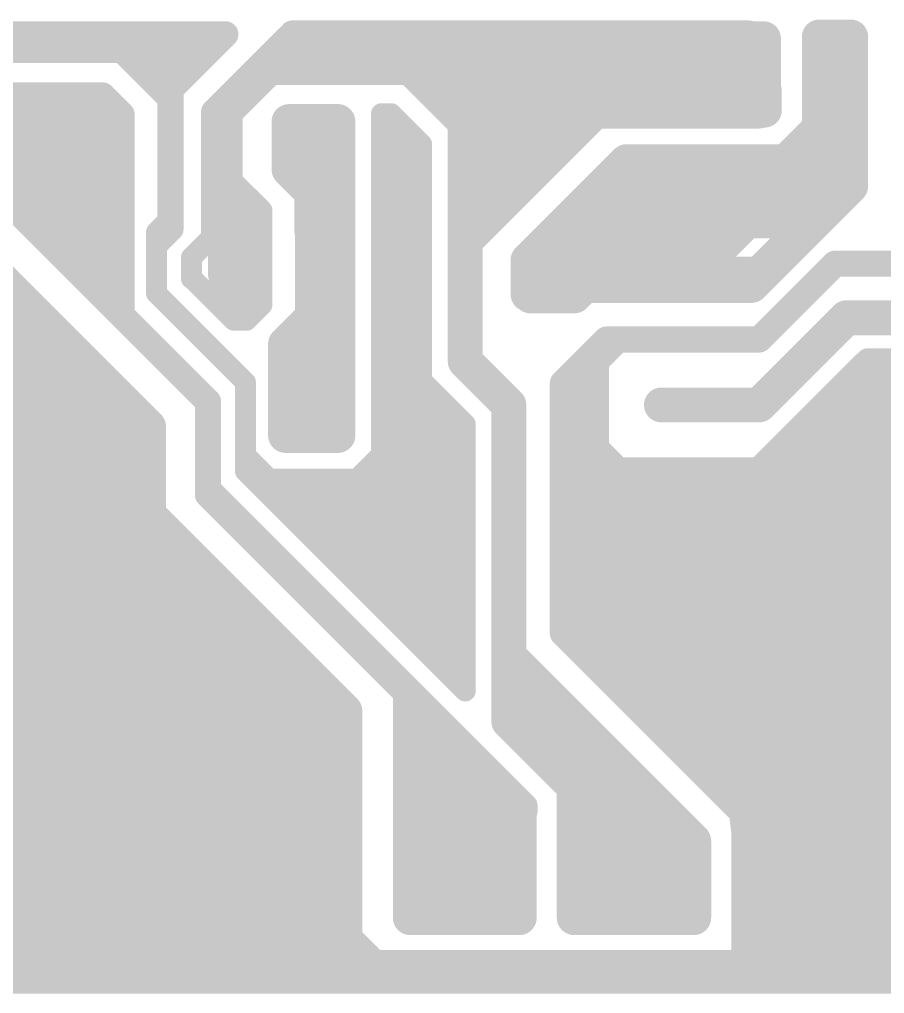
# Model space of a CAD drawing. Extents: x 13 to 23.9, y 0.2 to 11.6.
# Drawn here: x 17.606 to 18.598, y 0.237 to 1.354 of the extents above; entities that cross this region are included whole.
import ezdxf

# ---------------------------------------------------------------- set-up
doc = ezdxf.new("R2010")
doc.units = 0
doc.header["$MEASUREMENT"] = 0
doc.layers.add('BOTTOM', color=250, linetype='Continuous')
doc.layers.get('0').off()

# ---------------------------------------------------------------- blocks, each defined once
blk = doc.blocks.new('POLY_S7_L2_47679')
at = {"layer": 'BOTTOM'}
for points in [[(21.512, 20.85), (21.237, 20.262), (21.2, 20.887)], [(21.662, 20.725), (21.237, 20.262), (21.512, 20.85)], [(21.662, 20.612), (21.237, 20.262), (21.662, 20.725)], [(21.762, 20.5), (21.237, 20.262), (21.662, 20.612)], [(21.687, 20.262), (21.237, 20.262), (21.762, 20.5)]]:
    blk.add_solid(points, dxfattribs=at)
blk = doc.blocks.new('POLY_S7_L2_47662')
at = {"layer": 'BOTTOM'}
for points in [[(21.478, 21.096), (21.632, 20.869), (21.451, 21.072)], [(21.61, 21.096), (21.632, 20.869), (21.478, 21.096)], [(21.629, 21.074), (21.632, 20.869), (21.61, 21.096)], [(21.451, 21.072), (21.632, 20.869), (21.461, 21.015)], [(21.461, 21.015), (21.632, 20.869), (21.61, 20.861)]]:
    blk.add_solid(points, dxfattribs=at)
blk = doc.blocks.new('POLY_S5_L2_47661')
at = {"layer": 'BOTTOM'}
for points in [[(21.41, 21.11), (21.41, 20.996), (21.045, 21.112)], [(21.045, 21.112), (21.41, 20.996), (21.361, 20.78)], [(21.361, 20.78), (21.41, 20.996), (21.602, 20.791)]]:
    blk.add_solid(points, dxfattribs=at)
blk = doc.blocks.new('UNIT_DISC')
at = {"linetype": 'Continuous', "const_width": 0.5}
blk.add_lwpolyline([(0.25, 0, 1), (-0.25, 0, 1)], format="xyb", close=True, dxfattribs=at)
blk = doc.blocks.new('POLY_S7_L2_47668')
at = {"layer": 'BOTTOM'}
for points in [[(21.27, 20.341), (21.295, 20.297), (20.981, 20.357)], [(20.981, 20.357), (21.295, 20.297), (21.013, 20.089)], [(21.727, 20.087), (21.295, 20.297), (21.689, 20.322)], [(21.013, 20.089), (21.295, 20.297), (21.727, 20.087)]]:
    blk.add_solid(points, dxfattribs=at)
blk = doc.blocks.new('POLY_S11_L2_47675')
at = {"layer": 'BOTTOM'}
for points in [[(22.175, 20.8), (22.175, 20.688), (22.137, 20.763)], [(22.837, 20.088), (22.325, 20.288), (22.85, 20.788)], [(22.85, 20.788), (22.325, 20.288), (22.35, 20.663)], [(22.487, 20.788), (22.85, 20.788), (22.35, 20.663)], [(22.137, 20.763), (22.175, 20.688), (22.137, 20.475)], [(22.137, 20.475), (22.175, 20.688), (22.325, 20.288)], [(22.2, 20.663), (22.325, 20.288), (22.175, 20.688)], [(22.35, 20.663), (22.325, 20.288), (22.2, 20.663)], [(22.35, 20.088), (22.325, 20.288), (22.837, 20.088)]]:
    blk.add_solid(points, dxfattribs=at)
blk = doc.blocks.new('SHAPE_EL_1400_1400_0_0_0_0')
at = {"xscale": 0.14, "yscale": 0.14, "zscale": 0.14}
blk.add_blockref('UNIT_DISC', (0, 0), dxfattribs=at)
blk = doc.blocks.new('P_EX140Y140D18A')
at = {"layer": 'BOTTOM'}
blk.add_blockref('SHAPE_EL_1400_1400_0_0_0_0', (0, 0), dxfattribs=at)
blk = doc.blocks.new('JK1')
for p in [(22.487, 20.687), (23.137, 20.687), (22.487, 20.437), (23.137, 20.437), (22.487, 20.187), (23.137, 20.187)]:
    blk.add_blockref('P_EX140Y140D18A', p)
blk = doc.blocks.new('POLY_S9_L2_47663')
at = {"layer": 'BOTTOM'}
for points in [[(21.937, 21.074), (21.978, 20.766), (21.927, 21.064)], [(21.975, 21.037), (21.978, 20.766), (21.937, 21.074)], [(21.927, 21.064), (21.978, 20.766), (21.932, 20.688)], [(21.978, 20.766), (22.024, 20.415), (21.932, 20.688)], [(22.024, 20.72), (22.024, 20.415), (21.978, 20.766)], [(21.932, 20.688), (22.024, 20.415), (21.91, 20.658)], [(21.783, 20.653), (21.91, 20.658), (22.024, 20.415)]]:
    blk.add_solid(points, dxfattribs=at)
blk = doc.blocks.new('POLY_S6_L2_47666')
at = {"layer": 'BOTTOM'}
for points in [[(22.079, 20.422), (22.303, 20.154), (22.076, 20.384)], [(22.287, 20.249), (22.303, 20.154), (22.079, 20.422)], [(22.076, 20.384), (22.303, 20.154), (22.155, 20.297)], [(22.155, 20.297), (22.303, 20.154), (22.163, 20.146)]]:
    blk.add_solid(points, dxfattribs=at)
blk = doc.blocks.new('POLY_S4_L2_47667')
at = {"layer": 'BOTTOM'}
blk.add_solid([(22.103, 20.162), (22.103, 20.279), (21.968, 20.151), (21.968, 20.381)], dxfattribs=at)
blk = doc.blocks.new('POLY_S6_L2_47669')
at = {"layer": 'BOTTOM'}
for points in [[(21.895, 20.36), (21.679, 20.092), (21.711, 20.543)], [(21.711, 20.543), (21.679, 20.092), (21.687, 20.543)], [(21.898, 20.138), (21.679, 20.092), (21.895, 20.36)], [(21.925, 20.087), (21.679, 20.092), (21.898, 20.138)]]:
    blk.add_solid(points, dxfattribs=at)

msp = doc.modelspace()

# ---------------------------------------------------------------- linework, layer by layer
at = {"layer": 'BOTTOM', "linetype": 'Continuous'}
for points, const_width in [([(17.5172, 1.3374), (17.6792, 1.3374)], 0.03), ([(17.6422, 1.3374), (17.8422, 1.3374)], 0.03), ([(17.7792, 1.2744), (17.8422, 1.3374)], 0.03), ([(17.9192, 1.3384), (18.3812, 1.3384)], 0.03), ([(18.2832, 1.3034), (18.3132, 1.3334)], 0.04), ([(18.3132, 1.3334), (18.4412, 1.3334)], 0.04), ([(18.3842, 1.3134), (18.4032, 1.3324)], 0.04), ([(18.4032, 1.3324), (18.4592, 1.3324)], 0.04), ([(18.4592, 1.2554), (18.4592, 1.3324)], 0.04), ([(18.5232, 1.3344), (18.5592, 1.3344)], 0.04), ([(18.5232, 1.2294), (18.5232, 1.3344)], 0.04), ([(18.5342, 1.3344), (18.5592, 1.3344)], 0.04), ([(18.5592, 1.1864), (18.5592, 1.3344)], 0.04), ([(17.5302, 1.3244), (17.7542, 1.3244)], 0.04), ([(17.7042, 1.3364), (17.7792, 1.2614)], 0.026), ([(17.8292, 1.2484), (17.9152, 1.3344)], 0.03), ([(17.8372, 1.2564), (17.9152, 1.3344)], 0.03), ([(17.9152, 1.3344), (18.4272, 1.3344)], 0.03), ([(18.3932, 1.3124), (18.4122, 1.3314)], 0.04), ([(17.9312, 1.3184), (18.3722, 1.3184)], 0.03), ([(18.3162, 1.2994), (18.3292, 1.3124)], 0.04), ([(18.3292, 1.3124), (18.4422, 1.3124)], 0.04), ([(18.3792, 1.3124), (18.4412, 1.3124)], 0.04), ([(18.5412, 1.2114), (18.5412, 1.3114)], 0.05), ([(18.5412, 1.2114), (18.5412, 1.3114)], 0.05), ([(17.7542, 1.3124), (17.8042, 1.3124)], 0.03), ([(17.7672, 1.3124), (17.8042, 1.3124)], 0.03), ([(17.7672, 1.3124), (17.7792, 1.3004)], 0.03), ([(17.8262, 1.2484), (17.8852, 1.3074)], 0.024), ([(17.8422, 1.2494), (17.8922, 1.2994)], 0.04), ([(17.8922, 1.2994), (18.3162, 1.2994)], 0.04), ([(17.8852, 1.3074), (17.9462, 1.3074)], 0.024), ([(17.9922, 1.2994), (18.1542, 1.2994)], 0.04), ([(18.0542, 1.2994), (18.0922, 1.2994)], 0.04), ([(18.0542, 1.2994), (18.1172, 1.2364)], 0.04), ([(18.0922, 1.2994), (18.1542, 1.2374)], 0.04), ([(18.1542, 1.2994), (18.2042, 1.2494)], 0.04), ([(18.1792, 1.2994), (18.2302, 1.2994)], 0.04), ([(18.2292, 1.2994), (18.2412, 1.2874)], 0.04), ([(18.2302, 1.2994), (18.2422, 1.2874)], 0.04), ([(18.2912, 1.3114), (18.4412, 1.3114)], 0.022), ([(18.3882, 1.3084), (18.4412, 1.2554)], 0.04), ([(17.7792, 1.2744), (17.7792, 1.3004)], 0.03), ([(18.1172, 1.1004), (18.3042, 1.2874)], 0.04), ([(18.2412, 1.2874), (18.2422, 1.2874)], 0.04), ([(18.2422, 1.2874), (18.4542, 1.2874)], 0.04), ([(18.3132, 1.2914), (18.3352, 1.2694)], 0.04), ([(17.7792, 1.1244), (17.7792, 1.2744)], 0.03), ([(18.1422, 1.2744), (18.1922, 1.2244)], 0.04), ([(18.1422, 1.2364), (18.1422, 1.2744)], 0.04), ([(18.2042, 1.2744), (18.3792, 1.2744)], 0.04), ([(18.4602, 1.2504), (18.4602, 1.2724)], 0.04), ([(17.5662, 1.2674), (17.7012, 1.2674)], 0.03), ([(17.7012, 1.2674), (17.7232, 1.2454)], 0.03), ([(17.7792, 1.2364), (17.7792, 1.2614)], 0.026), ([(18.4412, 1.2554), (18.4592, 1.2554)], 0.04), ([(17.8292, 1.2234), (17.8292, 1.2484)], 0.03), ([(17.8372, 1.2164), (17.8372, 1.2564)], 0.03), ([(17.8422, 1.0624), (17.8422, 1.2494)], 0.04), ([(18.2042, 1.2494), (18.4542, 1.2494)], 0.04), ([(18.3792, 1.2524), (18.4482, 1.2524)], 0.04), ([(18.3822, 1.2504), (18.4602, 1.2504)], 0.04), ([(17.7232, 1.0154), (17.7232, 1.2454)], 0.03), ([(17.8262, 1.1044), (17.8262, 1.2484)], 0.024), ([(17.9152, 1.1824), (17.9152, 1.2374)], 0.04), ([(17.9152, 1.2374), (17.9642, 1.2374)], 0.04), ([(17.9162, 1.2374), (17.9662, 1.2374)], 0.04), ([(17.9372, 1.2374), (17.9712, 1.2374)], 0.04), ([(17.9712, 0.8774), (17.9712, 1.2374)], 0.04), ([(18.0212, 0.8554), (18.0212, 1.2464)], 0.024), ([(18.0212, 1.2464), (18.0322, 1.2464)], 0.024), ([(18.0322, 1.2464), (18.0672, 1.2114)], 0.024), ([(18.1172, 1.0374), (18.1172, 1.2364)], 0.04), ([(18.1422, 1.2364), (18.1792, 1.1994)], 0.04), ([(18.1542, 1.1494), (18.1542, 1.2374)], 0.04), ([(18.5412, 1.1744), (18.5412, 1.2364)], 0.05), ([(18.1542, 1.1494), (18.2292, 1.2244)], 0.04), ([(18.1922, 1.2124), (18.1922, 1.2244)], 0.04), ([(18.1922, 1.2124), (18.2042, 1.2244)], 0.04), ([(18.2042, 1.2244), (18.2292, 1.2244)], 0.04), ([(18.4912, 1.1974), (18.5232, 1.2294)], 0.04), ([(17.9412, 1.1124), (17.9412, 1.2124)], 0.04), ([(17.9422, 0.9124), (17.9422, 1.2124)], 0.04), ([(18.4912, 1.1614), (18.5412, 1.2114)], 0.05), ([(18.5162, 1.1864), (18.5412, 1.2114)], 0.05), ([(18.5592, 1.1774), (18.5592, 1.2114)], 0.04), ([(18.0672, 0.9404), (18.0672, 1.2114)], 0.024), ([(18.4782, 1.1494), (18.5282, 1.1994)], 0.04), ([(18.1892, 1.0784), (18.3022, 1.1914)], 0.04), ([(18.1922, 1.0744), (18.3052, 1.1874)], 0.04), ([(18.3022, 1.1914), (18.5052, 1.1914)], 0.04), ([(18.3052, 1.1874), (18.4542, 1.1874)], 0.04), ([(18.3072, 1.0914), (18.4062, 1.1904)], 0.04), ([(18.4062, 1.1904), (18.4672, 1.1904)], 0.04), ([(18.4162, 1.1894), (18.5082, 1.1894)], 0.04), ([(18.5212, 1.1484), (18.5592, 1.1864)], 0.04), ([(18.5592, 1.1634), (18.5592, 1.1924)], 0.04), ([(17.5512, 1.1874), (17.8032, 0.9354)], 0.03), ([(17.9152, 1.1824), (17.9442, 1.1534)], 0.04), ([(18.4272, 1.1834), (18.4892, 1.1834)], 0.04), ([(18.5032, 1.1364), (18.5412, 1.1744)], 0.05), ([(17.4672, 1.1744), (17.7542, 0.8874)], 0.04), ([(17.7822, 1.1134), (17.7822, 1.1764)], 0.024), ([(17.8422, 1.1774), (17.8842, 1.1354)], 0.024), ([(18.2252, 1.0564), (18.3402, 1.1714)], 0.04), ([(18.2452, 1.1044), (18.3122, 1.1714)], 0.03), ([(17.8442, 1.1554), (17.8442, 1.1604)], 0.04), ([(17.8442, 1.1554), (17.8762, 1.1234)], 0.04), ([(18.3352, 1.0724), (18.4242, 1.1614)], 0.04), ([(18.4452, 1.0494), (18.5592, 1.1634)], 0.04), ([(18.4542, 1.0624), (18.5542, 1.1624)], 0.04), ([(18.3412, 1.0624), (18.4282, 1.1494)], 0.04), ([(18.4282, 1.1494), (18.4782, 1.1494)], 0.04), ([(18.4432, 1.1344), (18.4762, 1.1344)], 0.04), ([(17.7632, 1.1104), (17.7812, 1.1284)], 0.024), ([(17.7802, 1.1134), (17.7802, 1.1364)], 0.024), ([(17.8762, 1.0354), (17.8762, 1.1234)], 0.04), ([(17.8842, 1.0274), (17.8842, 1.1354)], 0.024), ([(18.3992, 1.0824), (18.4402, 1.1234)], 0.04), ([(18.4402, 1.1234), (18.4682, 1.1234)], 0.04), ([(18.2772, 1.0684), (18.2772, 1.1144)], 0.04), ([(17.7632, 1.0964), (17.7802, 1.1134)], 0.024), ([(17.7632, 1.0944), (17.7822, 1.1134)], 0.024), ([(17.7632, 1.0724), (17.7632, 1.1104)], 0.024), ([(18.1172, 0.9624), (18.1172, 1.1004)], 0.04), ([(18.2452, 1.0724), (18.2452, 1.1044)], 0.03), ([(17.7632, 1.0404), (17.7632, 1.0964)], 0.024), ([(17.8032, 1.0814), (17.8262, 1.1044)], 0.024), ([(17.8472, 1.0374), (17.8472, 1.0844)], 0.04), ([(18.1892, 1.0394), (18.1892, 1.0784)], 0.04), ([(17.8032, 1.0574), (17.8032, 1.0814)], 0.024), ([(17.8032, 1.0584), (17.8032, 1.0784)], 0.024), ([(18.1922, 1.0374), (18.1922, 1.0744)], 0.04), ([(18.4542, 0.9874), (18.5412, 1.0744)], 0.03), ([(18.5412, 1.0744), (18.7672, 1.0744)], 0.03), ([(18.2082, 1.0564), (18.2252, 1.0564)], 0.04), ([(18.2162, 1.0624), (18.3662, 1.0624)], 0.04), ([(18.2422, 1.0624), (18.4542, 1.0624)], 0.04), ([(17.8032, 1.0584), (17.8522, 1.0094)], 0.024), ([(18.2422, 1.0374), (18.2542, 1.0494)], 0.04), ([(18.2542, 1.0494), (18.4452, 1.0494)], 0.04), ([(17.7632, 1.0404), (17.8652, 0.9384)], 0.024), ([(17.8602, 1.0194), (17.8602, 1.0454)], 0.024), ([(18.1922, 1.0374), (18.2422, 1.0374)], 0.04), ([(17.8662, 1.0094), (17.8842, 1.0274)], 0.024), ([(17.9112, 0.9824), (17.9492, 1.0204)], 0.04), ([(17.7232, 1.0154), (17.8222, 0.9164)], 0.03), ([(18.4542, 0.9124), (18.5542, 1.0124)], 0.04), ([(18.5542, 1.0124), (19.0922, 1.0124)], 0.04), ([(17.8522, 1.0094), (17.8662, 1.0094)], 0.024), ([(17.9112, 0.9814), (17.9112, 0.9824)], 0.04), ([(17.9112, 0.8774), (17.9112, 0.9814)], 0.04), ([(18.2292, 0.9374), (18.2792, 0.9874)], 0.03), ([(18.2672, 0.9624), (18.2922, 0.9874)], 0.03), ([(18.2792, 0.9874), (18.3172, 0.9874)], 0.03), ([(18.2922, 0.9874), (18.4542, 0.9874)], 0.03), ([(18.1172, 0.9624), (18.1672, 0.9124)], 0.04), ([(18.2672, 0.8624), (18.2672, 0.9624)], 0.03), ([(18.4542, 0.8374), (18.5792, 0.9624)], 0.03), ([(18.5792, 0.9624), (19.1792, 0.9624)], 0.03), ([(17.8652, 0.8364), (17.8652, 0.9384)], 0.024), ([(18.0672, 0.9404), (18.1172, 0.8904)], 0.024), ([(18.2292, 0.8874), (18.2292, 0.9374)], 0.03), ([(17.8222, 0.8094), (17.8222, 0.9164)], 0.03), ([(18.1672, 0.5624), (18.1672, 0.9124)], 0.04), ([(18.3422, 0.9124), (18.4542, 0.9124)], 0.04), ([(18.5042, 0.8244), (18.5922, 0.9124)], 0.03), ([(18.5922, 0.9124), (18.6672, 0.9124)], 0.03), ([(17.7542, 0.7864), (17.7542, 0.8874)], 0.04), ([(17.9112, 0.8774), (17.9712, 0.8774)], 0.04), ([(18.1172, 0.5844), (18.1172, 0.8904)], 0.024), ([(18.2292, 0.6504), (18.2292, 0.8874)], 0.03), ([(18.2672, 0.8624), (18.2922, 0.8374)], 0.03), ([(17.8672, 0.8524), (17.8922, 0.8274)], 0.024), ([(17.9932, 0.8274), (18.0212, 0.8554)], 0.024), ([(18.2922, 0.8374), (18.4542, 0.8374)], 0.03), ([(17.8652, 0.8364), (18.1172, 0.5844)], 0.024), ([(17.8922, 0.8274), (17.9932, 0.8274)], 0.024), ([(18.4422, 0.8244), (18.5422, 0.7244)], 0.03), ([(18.5042, 0.8244), (18.5542, 0.7744)], 0.03), ([(17.8222, 0.8154), (18.1852, 0.4524)], 0.03), ([(17.8222, 0.8094), (18.1852, 0.4464)], 0.03), ([(18.1672, 0.5494), (18.1672, 0.7994)], 0.04), ([(17.7542, 0.7864), (17.9792, 0.5614)], 0.04), ([(17.5172, 0.7244), (17.7542, 0.7244)], 0.03), ([(17.7542, 0.7244), (17.7792, 0.7244)], 0.03), ([(17.7542, 0.7244), (17.7922, 0.7244)], 0.03), ([(17.7582, 0.7244), (17.7832, 0.6994)], 0.03), ([(17.7792, 0.4994), (17.7792, 0.7244)], 0.03), ([(18.5422, 0.7244), (19.3042, 0.7244)], 0.03), ([(18.4422, 0.2744), (18.4422, 0.7124)], 0.04), ([(18.2292, 0.6504), (18.4422, 0.4374)], 0.03), ([(18.1672, 0.6244), (18.3792, 0.4124)], 0.04), ([(18.1672, 0.6124), (18.3792, 0.4004)], 0.03), ([(18.0542, 0.3244), (18.0542, 0.5744)], 0.04), ([(17.9792, 0.2994), (17.9792, 0.5614)], 0.04), ([(18.1672, 0.5624), (18.3172, 0.4124)], 0.04), ([(18.1672, 0.5494), (18.2422, 0.4744)], 0.04), ([(17.7542, 0.4744), (17.7792, 0.4994)], 0.03), ([(18.2422, 0.3244), (18.2422, 0.4744)], 0.04), ([(17.4672, 0.4744), (17.7542, 0.4744)], 0.03), ([(18.1792, 0.3624), (18.1792, 0.4494)], 0.04), ([(18.1792, 0.3244), (18.1792, 0.4494)], 0.04), ([(18.1852, 0.4464), (18.1852, 0.4524)], 0.03), ([(18.1172, 0.3624), (18.1172, 0.4244)], 0.04), ([(18.3172, 0.3624), (18.3172, 0.4124)], 0.04), ([(18.3792, 0.3244), (18.3792, 0.4124)], 0.04), ([(18.2422, 0.3244), (18.2422, 0.3994)], 0.03), ([(18.3792, 0.3244), (18.3792, 0.4004)], 0.03), ([(17.6422, 0.2744), (17.6422, 0.3624)], 0.04), ([(17.9172, 0.2624), (17.9172, 0.3624)], 0.04), ([(17.9542, 0.3244), (18.0172, 0.2614)], 0.04), ([(18.0542, 0.3244), (18.1542, 0.3244)], 0.04), ([(18.1172, 0.3244), (18.1792, 0.3244)], 0.04), ([(18.2422, 0.3244), (18.3792, 0.3244)], 0.04), ([(18.2422, 0.3244), (18.3792, 0.3244)], 0.03), ([(14.2672, 0.2624), (21.7042, 0.2624)], 0.05), ([(14.8802, 0.2624), (21.1672, 0.2624)], 0.05), ([(18.0162, 0.2624), (18.0792, 0.2624)], 0.04), ([(18.0172, 0.2614), (18.0922, 0.2614)], 0.04), ([(18.0172, 0.2614), (18.0292, 0.2614)], 0.04)]:
    msp.add_lwpolyline(points, dxfattribs=dict(at, const_width=const_width))

# ---------------------------------------------------------------- block references
for name in ['POLY_S5_L2_47661', 'POLY_S7_L2_47662', 'POLY_S9_L2_47663', 'POLY_S7_L2_47679', 'POLY_S11_L2_47675', 'JK1', 'POLY_S6_L2_47669', 'POLY_S6_L2_47666', 'POLY_S4_L2_47667', 'POLY_S7_L2_47668']:
    msp.add_blockref(name, (-3.9078, -19.8256))
at = {"layer": 'BOTTOM'}
for p, xscale, yscale, zscale in [((17.6422, 1.3374), 0.03000000000000114, 0.03000000000000114, 0.03), ((17.6792, 1.3374), 0.03000000000000114, 0.03000000000000114, 0.03), ((17.8422, 1.3374), 0.03000000000000114, 0.03000000000000114, 0.03), ((17.8422, 1.3374), 0.03000000000000114, 0.03000000000000114, 0.03), ((17.9192, 1.3384), 0.03000000000000114, 0.03000000000000114, 0.03), ((18.3132, 1.3334), 0.03999999999999915, 0.03999999999999915, 0.04), ((18.3132, 1.3334), 0.03999999999999915, 0.03999999999999915, 0.04), ((18.3812, 1.3384), 0.03000000000000114, 0.03000000000000114, 0.03), ((18.4032, 1.3324), 0.03999999999999915, 0.03999999999999915, 0.04), ((18.4032, 1.3324), 0.03999999999999915, 0.03999999999999915, 0.04), ((18.4412, 1.3334), 0.03999999999999915, 0.03999999999999915, 0.04), ((18.4592, 1.3324), 0.03999999999999915, 0.03999999999999915, 0.04), ((18.4592, 1.3324), 0.03999999999999915, 0.03999999999999915, 0.04), ((18.5232, 1.3344), 0.03999999999999915, 0.03999999999999915, 0.04), ((18.5232, 1.3344), 0.03999999999999915, 0.03999999999999915, 0.04), ((18.5342, 1.3344), 0.03999999999999915, 0.03999999999999915, 0.04), ((18.5592, 1.3344), 0.03999999999999915, 0.03999999999999915, 0.04), ((18.5592, 1.3344), 0.03999999999999915, 0.03999999999999915, 0.04), ((18.5592, 1.3344), 0.03999999999999915, 0.03999999999999915, 0.04), ((17.7042, 1.3364), 0.0259999999999998, 0.0259999999999998, 0.026), ((17.7542, 1.3244), 0.03999999999999915, 0.03999999999999915, 0.04), ((17.9152, 1.3344), 0.03000000000000114, 0.03000000000000114, 0.03), ((17.9152, 1.3344), 0.03000000000000114, 0.03000000000000114, 0.03), ((17.9152, 1.3344), 0.03000000000000114, 0.03000000000000114, 0.03), ((18.4122, 1.3314), 0.03999999999999915, 0.03999999999999915, 0.04), ((18.4272, 1.3344), 0.03000000000000114, 0.03000000000000114, 0.03), ((17.9312, 1.3184), 0.03000000000000114, 0.03000000000000114, 0.03), ((18.3292, 1.3124), 0.03999999999999915, 0.03999999999999915, 0.04), ((18.3292, 1.3124), 0.03999999999999915, 0.03999999999999915, 0.04), ((18.3722, 1.3184), 0.03000000000000114, 0.03000000000000114, 0.03), ((18.3792, 1.3124), 0.03999999999999915, 0.03999999999999915, 0.04), ((18.3842, 1.3134), 0.03999999999999915, 0.03999999999999915, 0.04), ((18.3932, 1.3124), 0.03999999999999915, 0.03999999999999915, 0.04), ((18.4412, 1.3124), 0.03999999999999915, 0.03999999999999915, 0.04), ((18.4422, 1.3124), 0.03999999999999915, 0.03999999999999915, 0.04), ((18.5412, 1.3114), 0.05000000000000071, 0.05000000000000071, 0.05), ((18.5412, 1.3114), 0.05000000000000071, 0.05000000000000071, 0.05), ((17.7542, 1.3124), 0.03000000000000114, 0.03000000000000114, 0.03), ((17.7672, 1.3124), 0.03000000000000114, 0.03000000000000114, 0.03), ((17.7672, 1.3124), 0.03000000000000114, 0.03000000000000114, 0.03), ((17.8042, 1.3124), 0.03000000000000114, 0.03000000000000114, 0.03), ((17.8042, 1.3124), 0.03000000000000114, 0.03000000000000114, 0.03), ((17.8922, 1.2994), 0.03999999999999915, 0.03999999999999915, 0.04), ((17.8922, 1.2994), 0.03999999999999915, 0.03999999999999915, 0.04), ((17.8852, 1.3074), 0.02400000000000091, 0.02400000000000091, 0.024), ((17.8852, 1.3074), 0.02400000000000091, 0.02400000000000091, 0.024), ((17.9462, 1.3074), 0.02400000000000091, 0.02400000000000091, 0.024), ((17.9922, 1.2994), 0.03999999999999915, 0.03999999999999915, 0.04), ((18.0542, 1.2994), 0.03999999999999915, 0.03999999999999915, 0.04), ((18.0542, 1.2994), 0.03999999999999915, 0.03999999999999915, 0.04), ((18.0922, 1.2994), 0.03999999999999915, 0.03999999999999915, 0.04), ((18.0922, 1.2994), 0.03999999999999915, 0.03999999999999915, 0.04), ((18.1542, 1.2994), 0.03999999999999915, 0.03999999999999915, 0.04), ((18.1542, 1.2994), 0.03999999999999915, 0.03999999999999915, 0.04), ((18.1792, 1.2994), 0.03999999999999915, 0.03999999999999915, 0.04), ((18.2292, 1.2994), 0.03999999999999915, 0.03999999999999915, 0.04), ((18.2302, 1.2994), 0.03999999999999915, 0.03999999999999915, 0.04), ((18.2302, 1.2994), 0.03999999999999915, 0.03999999999999915, 0.04), ((18.2832, 1.3034), 0.03999999999999915, 0.03999999999999915, 0.04), ((18.2912, 1.3114), 0.02199999999999847, 0.02199999999999847, 0.022), ((18.3162, 1.2994), 0.03999999999999915, 0.03999999999999915, 0.04), ((18.3162, 1.2994), 0.03999999999999915, 0.03999999999999915, 0.04), ((18.3882, 1.3084), 0.03999999999999915, 0.03999999999999915, 0.04), ((18.4412, 1.3114), 0.02199999999999847, 0.02199999999999847, 0.022), ((17.7792, 1.3004), 0.03000000000000114, 0.03000000000000114, 0.03), ((17.7792, 1.3004), 0.03000000000000114, 0.03000000000000114, 0.03), ((18.2412, 1.2874), 0.03999999999999915, 0.03999999999999915, 0.04), ((18.2412, 1.2874), 0.03999999999999915, 0.03999999999999915, 0.04), ((18.2422, 1.2874), 0.03999999999999915, 0.03999999999999915, 0.04), ((18.2422, 1.2874), 0.03999999999999915, 0.03999999999999915, 0.04), ((18.2422, 1.2874), 0.03999999999999915, 0.03999999999999915, 0.04), ((18.3042, 1.2874), 0.03999999999999915, 0.03999999999999915, 0.04), ((18.3132, 1.2914), 0.03999999999999915, 0.03999999999999915, 0.04), ((18.4542, 1.2874), 0.03999999999999915, 0.03999999999999915, 0.04), ((17.7792, 1.2744), 0.03000000000000114, 0.03000000000000114, 0.03), ((17.7792, 1.2744), 0.03000000000000114, 0.03000000000000114, 0.03), ((17.7792, 1.2744), 0.03000000000000114, 0.03000000000000114, 0.03), ((18.1422, 1.2744), 0.03999999999999915, 0.03999999999999915, 0.04), ((18.1422, 1.2744), 0.03999999999999915, 0.03999999999999915, 0.04), ((18.2042, 1.2744), 0.03999999999999915, 0.03999999999999915, 0.04), ((18.3352, 1.2694), 0.03999999999999915, 0.03999999999999915, 0.04), ((18.3792, 1.2744), 0.03999999999999915, 0.03999999999999915, 0.04), ((18.4602, 1.2724), 0.03999999999999915, 0.03999999999999915, 0.04), ((17.7012, 1.2674), 0.03000000000000114, 0.03000000000000114, 0.03), ((17.7012, 1.2674), 0.03000000000000114, 0.03000000000000114, 0.03), ((17.7792, 1.2614), 0.0259999999999998, 0.0259999999999998, 0.026), ((17.7792, 1.2614), 0.0259999999999998, 0.0259999999999998, 0.026), ((18.4412, 1.2554), 0.03999999999999915, 0.03999999999999915, 0.04), ((18.4412, 1.2554), 0.03999999999999915, 0.03999999999999915, 0.04), ((18.4592, 1.2554), 0.03999999999999915, 0.03999999999999915, 0.04), ((18.4592, 1.2554), 0.03999999999999915, 0.03999999999999915, 0.04), ((17.8292, 1.2484), 0.03000000000000114, 0.03000000000000114, 0.03), ((17.8292, 1.2484), 0.03000000000000114, 0.03000000000000114, 0.03), ((17.8372, 1.2564), 0.03000000000000114, 0.03000000000000114, 0.03), ((17.8372, 1.2564), 0.03000000000000114, 0.03000000000000114, 0.03), ((17.8422, 1.2494), 0.03999999999999915, 0.03999999999999915, 0.04), ((17.8422, 1.2494), 0.03999999999999915, 0.03999999999999915, 0.04), ((18.2042, 1.2494), 0.03999999999999915, 0.03999999999999915, 0.04), ((18.2042, 1.2494), 0.03999999999999915, 0.03999999999999915, 0.04), ((18.3792, 1.2524), 0.03999999999999915, 0.03999999999999915, 0.04), ((18.3822, 1.2504), 0.03999999999999915, 0.03999999999999915, 0.04), ((18.4482, 1.2524), 0.03999999999999915, 0.03999999999999915, 0.04), ((18.4542, 1.2494), 0.03999999999999915, 0.03999999999999915, 0.04), ((18.4602, 1.2504), 0.03999999999999915, 0.03999999999999915, 0.04), ((18.4602, 1.2504), 0.03999999999999915, 0.03999999999999915, 0.04), ((17.7232, 1.2454), 0.03000000000000114, 0.03000000000000114, 0.03), ((17.7232, 1.2454), 0.03000000000000114, 0.03000000000000114, 0.03), ((17.8262, 1.2484), 0.02400000000000091, 0.02400000000000091, 0.024), ((17.8262, 1.2484), 0.02400000000000091, 0.02400000000000091, 0.024), ((17.9152, 1.2374), 0.03999999999999915, 0.03999999999999915, 0.04), ((17.9152, 1.2374), 0.03999999999999915, 0.03999999999999915, 0.04), ((17.9162, 1.2374), 0.03999999999999915, 0.03999999999999915, 0.04), ((17.9372, 1.2374), 0.03999999999999915, 0.03999999999999915, 0.04), ((17.9642, 1.2374), 0.03999999999999915, 0.03999999999999915, 0.04), ((17.9662, 1.2374), 0.03999999999999915, 0.03999999999999915, 0.04), ((17.9712, 1.2374), 0.03999999999999915, 0.03999999999999915, 0.04), ((17.9712, 1.2374), 0.03999999999999915, 0.03999999999999915, 0.04), ((18.0212, 1.2464), 0.02400000000000091, 0.02400000000000091, 0.024), ((18.0212, 1.2464), 0.02400000000000091, 0.02400000000000091, 0.024), ((18.0322, 1.2464), 0.02400000000000091, 0.02400000000000091, 0.024), ((18.0322, 1.2464), 0.02400000000000091, 0.02400000000000091, 0.024), ((18.1172, 1.2364), 0.03999999999999915, 0.03999999999999915, 0.04), ((18.1172, 1.2364), 0.03999999999999915, 0.03999999999999915, 0.04), ((18.1422, 1.2364), 0.03999999999999915, 0.03999999999999915, 0.04), ((18.1422, 1.2364), 0.03999999999999915, 0.03999999999999915, 0.04), ((18.1542, 1.2374), 0.03999999999999915, 0.03999999999999915, 0.04), ((18.1542, 1.2374), 0.03999999999999915, 0.03999999999999915, 0.04), ((18.5412, 1.2364), 0.05000000000000071, 0.05000000000000071, 0.05), ((17.7792, 1.2364), 0.0259999999999998, 0.0259999999999998, 0.026), ((18.1922, 1.2244), 0.03999999999999915, 0.03999999999999915, 0.04), ((18.1922, 1.2244), 0.03999999999999915, 0.03999999999999915, 0.04), ((18.2042, 1.2244), 0.03999999999999915, 0.03999999999999915, 0.04), ((18.2042, 1.2244), 0.03999999999999915, 0.03999999999999915, 0.04), ((18.2292, 1.2244), 0.03999999999999915, 0.03999999999999915, 0.04), ((18.2292, 1.2244), 0.03999999999999915, 0.03999999999999915, 0.04), ((18.5232, 1.2294), 0.03999999999999915, 0.03999999999999915, 0.04), ((18.5232, 1.2294), 0.03999999999999915, 0.03999999999999915, 0.04), ((17.8292, 1.2234), 0.03000000000000114, 0.03000000000000114, 0.03), ((17.8372, 1.2164), 0.03000000000000114, 0.03000000000000114, 0.03), ((17.9412, 1.2124), 0.03999999999999915, 0.03999999999999915, 0.04), ((17.9422, 1.2124), 0.03999999999999915, 0.03999999999999915, 0.04), ((18.1922, 1.2124), 0.03999999999999915, 0.03999999999999915, 0.04), ((18.1922, 1.2124), 0.03999999999999915, 0.03999999999999915, 0.04), ((18.5412, 1.2114), 0.05000000000000071, 0.05000000000000071, 0.05), ((18.5412, 1.2114), 0.05000000000000071, 0.05000000000000071, 0.05), ((18.5412, 1.2114), 0.05000000000000071, 0.05000000000000071, 0.05), ((18.5412, 1.2114), 0.05000000000000071, 0.05000000000000071, 0.05), ((18.5592, 1.2114), 0.03999999999999915, 0.03999999999999915, 0.04), ((18.0672, 1.2114), 0.02400000000000091, 0.02400000000000091, 0.024), ((18.0672, 1.2114), 0.02400000000000091, 0.02400000000000091, 0.024), ((18.1792, 1.1994), 0.03999999999999915, 0.03999999999999915, 0.04), ((18.5282, 1.1994), 0.03999999999999915, 0.03999999999999915, 0.04), ((18.3022, 1.1914), 0.03999999999999915, 0.03999999999999915, 0.04), ((18.3022, 1.1914), 0.03999999999999915, 0.03999999999999915, 0.04), ((18.3052, 1.1874), 0.03999999999999915, 0.03999999999999915, 0.04), ((18.3052, 1.1874), 0.03999999999999915, 0.03999999999999915, 0.04), ((18.4062, 1.1904), 0.03999999999999915, 0.03999999999999915, 0.04), ((18.4062, 1.1904), 0.03999999999999915, 0.03999999999999915, 0.04), ((18.4162, 1.1894), 0.03999999999999915, 0.03999999999999915, 0.04), ((18.4542, 1.1874), 0.03999999999999915, 0.03999999999999915, 0.04), ((18.4672, 1.1904), 0.03999999999999915, 0.03999999999999915, 0.04), ((18.4912, 1.1974), 0.03999999999999915, 0.03999999999999915, 0.04), ((18.5052, 1.1914), 0.03999999999999915, 0.03999999999999915, 0.04), ((18.5082, 1.1894), 0.03999999999999915, 0.03999999999999915, 0.04), ((18.5162, 1.1864), 0.05000000000000071, 0.05000000000000071, 0.05), ((18.5592, 1.1924), 0.03999999999999915, 0.03999999999999915, 0.04), ((18.5592, 1.1864), 0.03999999999999915, 0.03999999999999915, 0.04), ((18.5592, 1.1864), 0.03999999999999915, 0.03999999999999915, 0.04), ((17.9152, 1.1824), 0.03999999999999915, 0.03999999999999915, 0.04), ((17.9152, 1.1824), 0.03999999999999915, 0.03999999999999915, 0.04), ((18.4272, 1.1834), 0.03999999999999915, 0.03999999999999915, 0.04), ((18.4892, 1.1834), 0.03999999999999915, 0.03999999999999915, 0.04), ((18.5412, 1.1744), 0.05000000000000071, 0.05000000000000071, 0.05), ((18.5412, 1.1744), 0.05000000000000071, 0.05000000000000071, 0.05), ((18.5592, 1.1774), 0.03999999999999915, 0.03999999999999915, 0.04), ((17.7822, 1.1764), 0.02400000000000091, 0.02400000000000091, 0.024), ((17.8422, 1.1774), 0.02400000000000091, 0.02400000000000091, 0.024), ((18.3122, 1.1714), 0.03000000000000114, 0.03000000000000114, 0.03), ((18.3402, 1.1714), 0.03999999999999915, 0.03999999999999915, 0.04), ((18.4912, 1.1614), 0.05000000000000071, 0.05000000000000071, 0.05), ((17.8442, 1.1604), 0.03999999999999915, 0.03999999999999915, 0.04), ((17.8442, 1.1554), 0.03999999999999915, 0.03999999999999915, 0.04), ((17.8442, 1.1554), 0.03999999999999915, 0.03999999999999915, 0.04), ((17.9442, 1.1534), 0.03999999999999915, 0.03999999999999915, 0.04), ((18.4242, 1.1614), 0.03999999999999915, 0.03999999999999915, 0.04), ((18.5542, 1.1624), 0.03999999999999915, 0.03999999999999915, 0.04), ((18.5592, 1.1634), 0.03999999999999915, 0.03999999999999915, 0.04), ((18.5592, 1.1634), 0.03999999999999915, 0.03999999999999915, 0.04), ((18.1542, 1.1494), 0.03999999999999915, 0.03999999999999915, 0.04), ((18.1542, 1.1494), 0.03999999999999915, 0.03999999999999915, 0.04), ((18.4282, 1.1494), 0.03999999999999915, 0.03999999999999915, 0.04), ((18.4282, 1.1494), 0.03999999999999915, 0.03999999999999915, 0.04), ((18.4782, 1.1494), 0.03999999999999915, 0.03999999999999915, 0.04), ((18.4782, 1.1494), 0.03999999999999915, 0.03999999999999915, 0.04), ((18.5212, 1.1484), 0.03999999999999915, 0.03999999999999915, 0.04), ((18.4432, 1.1344), 0.03999999999999915, 0.03999999999999915, 0.04), ((18.4762, 1.1344), 0.03999999999999915, 0.03999999999999915, 0.04), ((18.5032, 1.1364), 0.05000000000000071, 0.05000000000000071, 0.05), ((17.7792, 1.1244), 0.03000000000000114, 0.03000000000000114, 0.03), ((17.7802, 1.1364), 0.02400000000000091, 0.02400000000000091, 0.024), ((17.7812, 1.1284), 0.02400000000000091, 0.02400000000000091, 0.024), ((17.8762, 1.1234), 0.03999999999999915, 0.03999999999999915, 0.04), ((17.8762, 1.1234), 0.03999999999999915, 0.03999999999999915, 0.04), ((17.8842, 1.1354), 0.02400000000000091, 0.02400000000000091, 0.024), ((17.8842, 1.1354), 0.02400000000000091, 0.02400000000000091, 0.024), ((18.4402, 1.1234), 0.03999999999999915, 0.03999999999999915, 0.04), ((18.4402, 1.1234), 0.03999999999999915, 0.03999999999999915, 0.04), ((18.4682, 1.1234), 0.03999999999999915, 0.03999999999999915, 0.04), ((17.9412, 1.1124), 0.03999999999999915, 0.03999999999999915, 0.04), ((18.2772, 1.1144), 0.03999999999999915, 0.03999999999999915, 0.04), ((17.7632, 1.1104), 0.02400000000000091, 0.02400000000000091, 0.024), ((17.7632, 1.1104), 0.02400000000000091, 0.02400000000000091, 0.024), ((17.7802, 1.1134), 0.02400000000000091, 0.02400000000000091, 0.024), ((17.7802, 1.1134), 0.02400000000000091, 0.02400000000000091, 0.024), ((17.7822, 1.1134), 0.02400000000000091, 0.02400000000000091, 0.024), ((17.7822, 1.1134), 0.02400000000000091, 0.02400000000000091, 0.024), ((18.1172, 1.1004), 0.03999999999999915, 0.03999999999999915, 0.04), ((18.1172, 1.1004), 0.03999999999999915, 0.03999999999999915, 0.04), ((18.2452, 1.1044), 0.03000000000000114, 0.03000000000000114, 0.03), ((18.2452, 1.1044), 0.03000000000000114, 0.03000000000000114, 0.03), ((17.7632, 1.0964), 0.02400000000000091, 0.02400000000000091, 0.024), ((17.7632, 1.0964), 0.02400000000000091, 0.02400000000000091, 0.024), ((17.7632, 1.0944), 0.02400000000000091, 0.02400000000000091, 0.024), ((17.8262, 1.1044), 0.02400000000000091, 0.02400000000000091, 0.024), ((17.8262, 1.1044), 0.02400000000000091, 0.02400000000000091, 0.024), ((18.3072, 1.0914), 0.03999999999999915, 0.03999999999999915, 0.04), ((17.8472, 1.0844), 0.03999999999999915, 0.03999999999999915, 0.04), ((18.1892, 1.0784), 0.03999999999999915, 0.03999999999999915, 0.04), ((18.1892, 1.0784), 0.03999999999999915, 0.03999999999999915, 0.04), ((18.3992, 1.0824), 0.03999999999999915, 0.03999999999999915, 0.04), ((17.7632, 1.0724), 0.02400000000000091, 0.02400000000000091, 0.024), ((17.8032, 1.0814), 0.02400000000000091, 0.02400000000000091, 0.024), ((17.8032, 1.0814), 0.02400000000000091, 0.02400000000000091, 0.024), ((17.8032, 1.0784), 0.02400000000000091, 0.02400000000000091, 0.024), ((18.1922, 1.0744), 0.03999999999999915, 0.03999999999999915, 0.04), ((18.1922, 1.0744), 0.03999999999999915, 0.03999999999999915, 0.04), ((18.2452, 1.0724), 0.03000000000000114, 0.03000000000000114, 0.03), ((18.2772, 1.0684), 0.03999999999999915, 0.03999999999999915, 0.04), ((18.3352, 1.0724), 0.03999999999999915, 0.03999999999999915, 0.04), ((18.5412, 1.0744), 0.03000000000000114, 0.03000000000000114, 0.03), ((18.5412, 1.0744), 0.03000000000000114, 0.03000000000000114, 0.03), ((17.8422, 1.0624), 0.03999999999999915, 0.03999999999999915, 0.04), ((18.2082, 1.0564), 0.03999999999999915, 0.03999999999999915, 0.04), ((18.2162, 1.0624), 0.03999999999999915, 0.03999999999999915, 0.04), ((18.2252, 1.0564), 0.03999999999999915, 0.03999999999999915, 0.04), ((18.2252, 1.0564), 0.03999999999999915, 0.03999999999999915, 0.04), ((18.2422, 1.0624), 0.03999999999999915, 0.03999999999999915, 0.04), ((18.3412, 1.0624), 0.03999999999999915, 0.03999999999999915, 0.04), ((18.3662, 1.0624), 0.03999999999999915, 0.03999999999999915, 0.04), ((18.4542, 1.0624), 0.03999999999999915, 0.03999999999999915, 0.04), ((18.4542, 1.0624), 0.03999999999999915, 0.03999999999999915, 0.04), ((17.8032, 1.0584), 0.02400000000000091, 0.02400000000000091, 0.024), ((17.8032, 1.0584), 0.02400000000000091, 0.02400000000000091, 0.024), ((17.8032, 1.0574), 0.02400000000000091, 0.02400000000000091, 0.024), ((18.2542, 1.0494), 0.03999999999999915, 0.03999999999999915, 0.04), ((18.2542, 1.0494), 0.03999999999999915, 0.03999999999999915, 0.04), ((18.4452, 1.0494), 0.03999999999999915, 0.03999999999999915, 0.04), ((18.4452, 1.0494), 0.03999999999999915, 0.03999999999999915, 0.04), ((17.7632, 1.0404), 0.02400000000000091, 0.02400000000000091, 0.024), ((17.7632, 1.0404), 0.02400000000000091, 0.02400000000000091, 0.024), ((17.8472, 1.0374), 0.03999999999999915, 0.03999999999999915, 0.04), ((17.8602, 1.0454), 0.02400000000000091, 0.02400000000000091, 0.024), ((17.8762, 1.0354), 0.03999999999999915, 0.03999999999999915, 0.04), ((18.1172, 1.0374), 0.03999999999999915, 0.03999999999999915, 0.04), ((18.1892, 1.0394), 0.03999999999999915, 0.03999999999999915, 0.04), ((18.1922, 1.0374), 0.03999999999999915, 0.03999999999999915, 0.04), ((18.1922, 1.0374), 0.03999999999999915, 0.03999999999999915, 0.04), ((18.2422, 1.0374), 0.03999999999999915, 0.03999999999999915, 0.04), ((18.2422, 1.0374), 0.03999999999999915, 0.03999999999999915, 0.04), ((17.8842, 1.0274), 0.02400000000000091, 0.02400000000000091, 0.024), ((17.8842, 1.0274), 0.02400000000000091, 0.02400000000000091, 0.024), ((17.9492, 1.0204), 0.03999999999999915, 0.03999999999999915, 0.04), ((17.7232, 1.0154), 0.03000000000000114, 0.03000000000000114, 0.03), ((17.7232, 1.0154), 0.03000000000000114, 0.03000000000000114, 0.03), ((17.8602, 1.0194), 0.02400000000000091, 0.02400000000000091, 0.024), ((18.5542, 1.0124), 0.03999999999999915, 0.03999999999999915, 0.04), ((18.5542, 1.0124), 0.03999999999999915, 0.03999999999999915, 0.04), ((17.8522, 1.0094), 0.02400000000000091, 0.02400000000000091, 0.024), ((17.8522, 1.0094), 0.02400000000000091, 0.02400000000000091, 0.024), ((17.8662, 1.0094), 0.02400000000000091, 0.02400000000000091, 0.024), ((17.8662, 1.0094), 0.02400000000000091, 0.02400000000000091, 0.024), ((17.9112, 0.9824), 0.03999999999999915, 0.03999999999999915, 0.04), ((17.9112, 0.9824), 0.03999999999999915, 0.03999999999999915, 0.04), ((17.9112, 0.9814), 0.03999999999999915, 0.03999999999999915, 0.04), ((17.9112, 0.9814), 0.03999999999999915, 0.03999999999999915, 0.04), ((18.2792, 0.9874), 0.03000000000000114, 0.03000000000000114, 0.03), ((18.2792, 0.9874), 0.03000000000000114, 0.03000000000000114, 0.03), ((18.2922, 0.9874), 0.03000000000000114, 0.03000000000000114, 0.03), ((18.2922, 0.9874), 0.03000000000000114, 0.03000000000000114, 0.03), ((18.3172, 0.9874), 0.03000000000000114, 0.03000000000000114, 0.03), ((18.4542, 0.9874), 0.03000000000000114, 0.03000000000000114, 0.03), ((18.4542, 0.9874), 0.03000000000000114, 0.03000000000000114, 0.03), ((18.1172, 0.9624), 0.03999999999999915, 0.03999999999999915, 0.04), ((18.1172, 0.9624), 0.03999999999999915, 0.03999999999999915, 0.04), ((18.2672, 0.9624), 0.03000000000000114, 0.03000000000000114, 0.03), ((18.2672, 0.9624), 0.03000000000000114, 0.03000000000000114, 0.03), ((18.5792, 0.9624), 0.03000000000000114, 0.03000000000000114, 0.03), ((18.5792, 0.9624), 0.03000000000000114, 0.03000000000000114, 0.03), ((17.8032, 0.9354), 0.03000000000000114, 0.03000000000000114, 0.03), ((17.8652, 0.9384), 0.02400000000000091, 0.02400000000000091, 0.024), ((17.8652, 0.9384), 0.02400000000000091, 0.02400000000000091, 0.024), ((18.0672, 0.9404), 0.02400000000000091, 0.02400000000000091, 0.024), ((18.0672, 0.9404), 0.02400000000000091, 0.02400000000000091, 0.024), ((18.2292, 0.9374), 0.03000000000000114, 0.03000000000000114, 0.03), ((18.2292, 0.9374), 0.03000000000000114, 0.03000000000000114, 0.03), ((17.8222, 0.9164), 0.03000000000000114, 0.03000000000000114, 0.03), ((17.8222, 0.9164), 0.03000000000000114, 0.03000000000000114, 0.03), ((17.9422, 0.9124), 0.03999999999999915, 0.03999999999999915, 0.04), ((18.1672, 0.9124), 0.03999999999999915, 0.03999999999999915, 0.04), ((18.1672, 0.9124), 0.03999999999999915, 0.03999999999999915, 0.04), ((18.3422, 0.9124), 0.03999999999999915, 0.03999999999999915, 0.04), ((18.4542, 0.9124), 0.03999999999999915, 0.03999999999999915, 0.04), ((18.4542, 0.9124), 0.03999999999999915, 0.03999999999999915, 0.04), ((18.5922, 0.9124), 0.03000000000000114, 0.03000000000000114, 0.03), ((18.5922, 0.9124), 0.03000000000000114, 0.03000000000000114, 0.03), ((17.7542, 0.8874), 0.03999999999999915, 0.03999999999999915, 0.04), ((17.7542, 0.8874), 0.03999999999999915, 0.03999999999999915, 0.04), ((17.9112, 0.8774), 0.03999999999999915, 0.03999999999999915, 0.04), ((17.9112, 0.8774), 0.03999999999999915, 0.03999999999999915, 0.04), ((17.9712, 0.8774), 0.03999999999999915, 0.03999999999999915, 0.04), ((17.9712, 0.8774), 0.03999999999999915, 0.03999999999999915, 0.04), ((18.1172, 0.8904), 0.02400000000000091, 0.02400000000000091, 0.024), ((18.1172, 0.8904), 0.02400000000000091, 0.02400000000000091, 0.024), ((18.2292, 0.8874), 0.03000000000000114, 0.03000000000000114, 0.03), ((18.2292, 0.8874), 0.03000000000000114, 0.03000000000000114, 0.03), ((18.2672, 0.8624), 0.03000000000000114, 0.03000000000000114, 0.03), ((18.2672, 0.8624), 0.03000000000000114, 0.03000000000000114, 0.03), ((17.8672, 0.8524), 0.02400000000000091, 0.02400000000000091, 0.024), ((18.0212, 0.8554), 0.02400000000000091, 0.02400000000000091, 0.024), ((18.0212, 0.8554), 0.02400000000000091, 0.02400000000000091, 0.024), ((18.2922, 0.8374), 0.03000000000000114, 0.03000000000000114, 0.03), ((18.2922, 0.8374), 0.03000000000000114, 0.03000000000000114, 0.03), ((18.4542, 0.8374), 0.03000000000000114, 0.03000000000000114, 0.03), ((18.4542, 0.8374), 0.03000000000000114, 0.03000000000000114, 0.03), ((17.8652, 0.8364), 0.02400000000000091, 0.02400000000000091, 0.024), ((17.8652, 0.8364), 0.02400000000000091, 0.02400000000000091, 0.024), ((17.8922, 0.8274), 0.02400000000000091, 0.02400000000000091, 0.024), ((17.8922, 0.8274), 0.02400000000000091, 0.02400000000000091, 0.024), ((17.9932, 0.8274), 0.02400000000000091, 0.02400000000000091, 0.024), ((17.9932, 0.8274), 0.02400000000000091, 0.02400000000000091, 0.024), ((18.4422, 0.8244), 0.03000000000000114, 0.03000000000000114, 0.03), ((18.5042, 0.8244), 0.03000000000000114, 0.03000000000000114, 0.03), ((18.5042, 0.8244), 0.03000000000000114, 0.03000000000000114, 0.03), ((17.8222, 0.8154), 0.03000000000000114, 0.03000000000000114, 0.03), ((17.8222, 0.8094), 0.03000000000000114, 0.03000000000000114, 0.03), ((17.8222, 0.8094), 0.03000000000000114, 0.03000000000000114, 0.03), ((18.1672, 0.7994), 0.03999999999999915, 0.03999999999999915, 0.04), ((17.7542, 0.7864), 0.03999999999999915, 0.03999999999999915, 0.04), ((17.7542, 0.7864), 0.03999999999999915, 0.03999999999999915, 0.04), ((18.5542, 0.7744), 0.03000000000000114, 0.03000000000000114, 0.03), ((17.7542, 0.7244), 0.03000000000000114, 0.03000000000000114, 0.03), ((17.7542, 0.7244), 0.03000000000000114, 0.03000000000000114, 0.03), ((17.7542, 0.7244), 0.03000000000000114, 0.03000000000000114, 0.03), ((17.7582, 0.7244), 0.03000000000000114, 0.03000000000000114, 0.03), ((17.7792, 0.7244), 0.03000000000000114, 0.03000000000000114, 0.03), ((17.7792, 0.7244), 0.03000000000000114, 0.03000000000000114, 0.03), ((17.7922, 0.7244), 0.03000000000000114, 0.03000000000000114, 0.03), ((18.5422, 0.7244), 0.03000000000000114, 0.03000000000000114, 0.03), ((18.5422, 0.7244), 0.03000000000000114, 0.03000000000000114, 0.03), ((18.4422, 0.7124), 0.03999999999999915, 0.03999999999999915, 0.04), ((17.7832, 0.6994), 0.03000000000000114, 0.03000000000000114, 0.03), ((18.2292, 0.6504), 0.03000000000000114, 0.03000000000000114, 0.03), ((18.2292, 0.6504), 0.03000000000000114, 0.03000000000000114, 0.03), ((18.1672, 0.6244), 0.03999999999999915, 0.03999999999999915, 0.04), ((18.1672, 0.6124), 0.03000000000000114, 0.03000000000000114, 0.03), ((18.0542, 0.5744), 0.03999999999999915, 0.03999999999999915, 0.04), ((18.1172, 0.5844), 0.02400000000000091, 0.02400000000000091, 0.024), ((18.1172, 0.5844), 0.02400000000000091, 0.02400000000000091, 0.024), ((17.9792, 0.5614), 0.03999999999999915, 0.03999999999999915, 0.04), ((17.9792, 0.5614), 0.03999999999999915, 0.03999999999999915, 0.04), ((18.1672, 0.5624), 0.03999999999999915, 0.03999999999999915, 0.04), ((18.1672, 0.5624), 0.03999999999999915, 0.03999999999999915, 0.04), ((18.1672, 0.5494), 0.03999999999999915, 0.03999999999999915, 0.04), ((18.1672, 0.5494), 0.03999999999999915, 0.03999999999999915, 0.04), ((17.7792, 0.4994), 0.03000000000000114, 0.03000000000000114, 0.03), ((17.7792, 0.4994), 0.03000000000000114, 0.03000000000000114, 0.03), ((18.2422, 0.4744), 0.03999999999999915, 0.03999999999999915, 0.04), ((18.2422, 0.4744), 0.03999999999999915, 0.03999999999999915, 0.04), ((17.7542, 0.4744), 0.03000000000000114, 0.03000000000000114, 0.03), ((17.7542, 0.4744), 0.03000000000000114, 0.03000000000000114, 0.03), ((18.1792, 0.4494), 0.03999999999999915, 0.03999999999999915, 0.04), ((18.1792, 0.4494), 0.03999999999999915, 0.03999999999999915, 0.04), ((18.1852, 0.4524), 0.03000000000000114, 0.03000000000000114, 0.03), ((18.1852, 0.4524), 0.03000000000000114, 0.03000000000000114, 0.03), ((18.1852, 0.4464), 0.03000000000000114, 0.03000000000000114, 0.03), ((18.1852, 0.4464), 0.03000000000000114, 0.03000000000000114, 0.03), ((18.4422, 0.4374), 0.03000000000000114, 0.03000000000000114, 0.03), ((18.1172, 0.4244), 0.03999999999999915, 0.03999999999999915, 0.04), ((18.3172, 0.4124), 0.03999999999999915, 0.03999999999999915, 0.04), ((18.3172, 0.4124), 0.03999999999999915, 0.03999999999999915, 0.04), ((18.3792, 0.4124), 0.03999999999999915, 0.03999999999999915, 0.04), ((18.3792, 0.4124), 0.03999999999999915, 0.03999999999999915, 0.04), ((18.2422, 0.3994), 0.03000000000000114, 0.03000000000000114, 0.03), ((18.3792, 0.4004), 0.03000000000000114, 0.03000000000000114, 0.03), ((18.3792, 0.4004), 0.03000000000000114, 0.03000000000000114, 0.03), ((17.6422, 0.3624), 0.03999999999999915, 0.03999999999999915, 0.04), ((17.9172, 0.3624), 0.03999999999999915, 0.03999999999999915, 0.04), ((18.1172, 0.3624), 0.03999999999999915, 0.03999999999999915, 0.04), ((18.1792, 0.3624), 0.03999999999999915, 0.03999999999999915, 0.04), ((18.3172, 0.3624), 0.03999999999999915, 0.03999999999999915, 0.04), ((17.9542, 0.3244), 0.03999999999999915, 0.03999999999999915, 0.04), ((18.0542, 0.3244), 0.03999999999999915, 0.03999999999999915, 0.04), ((18.0542, 0.3244), 0.03999999999999915, 0.03999999999999915, 0.04), ((18.1172, 0.3244), 0.03999999999999915, 0.03999999999999915, 0.04), ((18.1542, 0.3244), 0.03999999999999915, 0.03999999999999915, 0.04), ((18.1792, 0.3244), 0.03999999999999915, 0.03999999999999915, 0.04), ((18.1792, 0.3244), 0.03999999999999915, 0.03999999999999915, 0.04), ((18.2422, 0.3244), 0.03999999999999915, 0.03999999999999915, 0.04), ((18.2422, 0.3244), 0.03999999999999915, 0.03999999999999915, 0.04), ((18.2422, 0.3244), 0.03000000000000114, 0.03000000000000114, 0.03), ((18.2422, 0.3244), 0.03000000000000114, 0.03000000000000114, 0.03), ((18.3792, 0.3244), 0.03999999999999915, 0.03999999999999915, 0.04), ((18.3792, 0.3244), 0.03999999999999915, 0.03999999999999915, 0.04), ((18.3792, 0.3244), 0.03000000000000114, 0.03000000000000114, 0.03), ((18.3792, 0.3244), 0.03000000000000114, 0.03000000000000114, 0.03), ((17.9792, 0.2994), 0.03999999999999915, 0.03999999999999915, 0.04), ((17.6422, 0.2744), 0.03999999999999915, 0.03999999999999915, 0.04), ((18.4422, 0.2744), 0.03999999999999915, 0.03999999999999915, 0.04), ((17.9172, 0.2624), 0.03999999999999915, 0.03999999999999915, 0.04), ((18.0162, 0.2624), 0.03999999999999915, 0.03999999999999915, 0.04), ((18.0172, 0.2614), 0.03999999999999915, 0.03999999999999915, 0.04), ((18.0172, 0.2614), 0.03999999999999915, 0.03999999999999915, 0.04), ((18.0172, 0.2614), 0.03999999999999915, 0.03999999999999915, 0.04), ((18.0292, 0.2614), 0.03999999999999915, 0.03999999999999915, 0.04), ((18.0792, 0.2624), 0.03999999999999915, 0.03999999999999915, 0.04), ((18.0922, 0.2614), 0.03999999999999915, 0.03999999999999915, 0.04)]:
    msp.add_blockref('UNIT_DISC', p, dxfattribs=dict(at, xscale=xscale, yscale=yscale, zscale=zscale))

doc.saveas('drawing.dxf')
